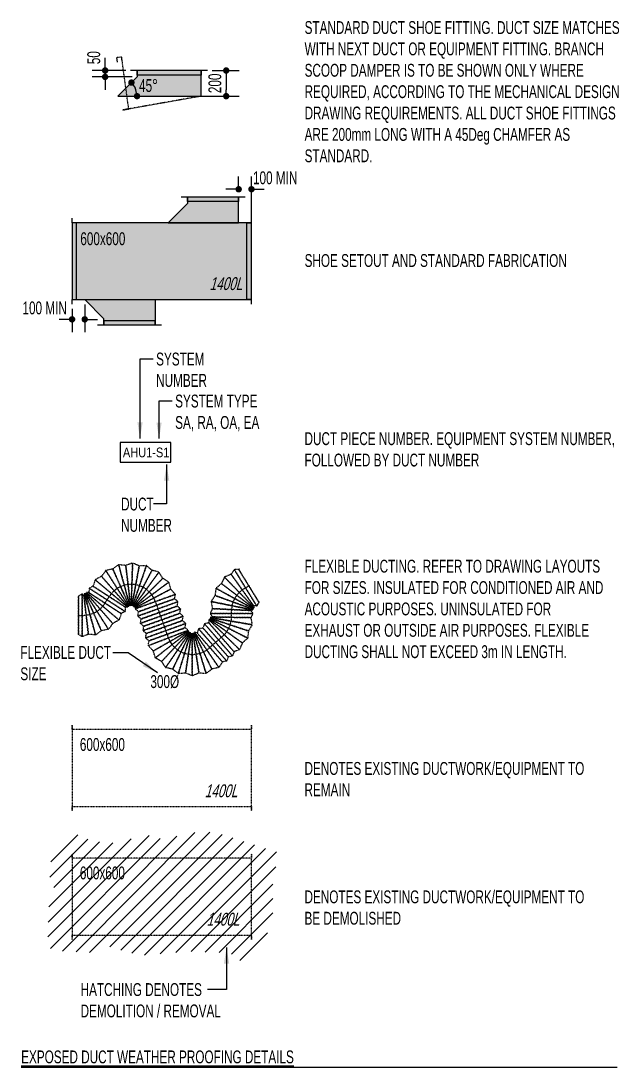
# Model space of a CAD drawing. Header units: millimetres. Extents: x 141 to 153906, y 19826 to 64501.
# Drawn here: x 21148 to 25816, y 48129 to 56287 of the extents above; entities that cross this region are included whole.
import ezdxf
from ezdxf.enums import TextEntityAlignment as Align

# ---------------------------------------------------------------- set-up
doc = ezdxf.new("R2010")
doc.units = ezdxf.units.MM
doc.linetypes.add('HD', pattern=[3.3, 1.8, -1.5])
doc.linetypes.add('HID', pattern=[3.5, 2, -1.5])
for name, color, linetype in [('DemoDuct-Equip', 3, 'HD'), ('DemoDuct-EquipHatch', 8, 'HD'), ('ExistingDuct-Equip', 1, 'HD'), ('Hvac-Dim', 7, 'Continuous'), ('Hvac-DuctNo', 1, 'Continuous'), ('Hvac-Legend', 7, 'Continuous'), ('Hvac-Notes', 7, 'Continuous'), ('Hvacduct-fa', 82, 'Continuous'), ('Hvacduct-fa-Shading', 83, 'Continuous'), ('Hvacduct-Flexduct', 17, 'Continuous'), ('Hvacduct-sa-Shading', 163, 'Continuous'), ('HvacDuctText', 7, 'Continuous'), ('Hvacequip', 4, 'Continuous')]:
    doc.layers.add(name, color=color, linetype=linetype)
doc.styles.add('Arial', font='ARIALN.TTF', dxfattribs={"width": 0.8})
doc.styles.add('Arial Narrow_1', font='ARIALN.TTF', dxfattribs={"height": 250})
doc.dimstyles.new('ISO-25', dxfattribs={"dimtxt": 2.5, "dimasz": 2.5, "dimexe": 1.25, "dimexo": 0.625, "dimtad": 1, "dimtxsty": 'Standard', "dimcen": 2.5, "dimadec": 0, "dimazin": 0, "dimtfac": 1, "dimtmove": 0, "dimatfit": 3, "dimfxl": 1, "dimarcsym": 0})
doc.dimstyles.new('Standard 100', dxfattribs={"dimscale": 50, "dimtxt": 2, "dimasz": 1, "dimexe": 2, "dimexo": 0.63, "dimgap": 0.63, "dimtad": 1, "dimdec": 0, "dimrnd": 5, "dimzin": 0, "dimdsep": 46, "dimtxsty": 'Arial', "dimblk": 'DOT', "dimcen": 0.09, "dimclrd": 1, "dimclre": 1, "dimclrt": 256, "dimadec": 0, "dimazin": 0, "dimtfac": 1, "dimtdec": 0, "dimtofl": 0, "dimtmove": 0, "dimatfit": 3, "dimfxl": 1, "dimtolj": 1, "dimtzin": 0, "dimarcsym": 0})

# ---------------------------------------------------------------- blocks, each defined once
blk = doc.blocks.new('_Dot')
at = {"color": 0, "linetype": 'ByBlock', "lineweight": -2}
blk.add_line((-0.5, 0), (-1, 0), dxfattribs=at)
at = {"color": 0, "linetype": 'ByBlock', "const_width": 0.5}
blk.add_lwpolyline([(-0.25, 0, 1), (0.25, 0, 1)], format="xyb", close=True, dxfattribs=at)
blk = doc.blocks.new('*D325')
at = {"layer": 'Defpoints', "color": 0, "transparency": 16777216}
for p in [(22847.2, 54913.3), (22947.2, 54974.3), (22947.2, 54713.3)]:
    blk.add_point(p, dxfattribs=at)
at = {"layer": 'Hvac-Dim', "color": 1, "lineweight": -2, "transparency": 16777216}
for p, q in [((22847.2, 54950.8), (22847.2, 55074.3)), ((22947.2, 54750.8), (22947.2, 55074.3)), ((22797.2, 54974.3), (22747.2, 54974.3)), ((22997.2, 54974.3), (23047.2, 54974.3))]:
    blk.add_line(p, q, dxfattribs=at)
at = {"layer": 'Hvac-Dim', "color": 1, "lineweight": -2, "transparency": 16777216, "xscale": 50, "yscale": 50, "zscale": 50}
blk.add_blockref('_Dot', (22847.2, 54974.3), dxfattribs=at)
at = {"layer": 'Hvac-Dim', "color": 1, "lineweight": -2, "transparency": 16777216, "xscale": 50, "yscale": 50, "zscale": 50, "rotation": 180}
blk.add_blockref('_Dot', (22947.2, 54974.3), dxfattribs=at)
at = {"layer": 'Hvac-Dim', "transparency": 16777216, "insert": (23132.3, 55062.8), "char_height": 100, "attachment_point": 5, "style": 'Arial'}
blk.add_mtext('\\A1;\\A1;100 MIN', dxfattribs=at)
blk = doc.blocks.new('*D326')
at = {"layer": 'Defpoints', "color": 0, "transparency": 16777216}
for p in [(21645.7, 54113.3), (21547.2, 54078.3), (21645.7, 53959.6)]:
    blk.add_point(p, dxfattribs=at)
at = {"layer": 'Hvac-Dim', "color": 1, "lineweight": -2, "transparency": 16777216}
for p, q in [((21547.2, 54040.8), (21547.2, 53859.6)), ((21645.7, 54075.8), (21645.7, 53859.6)), ((21497.2, 53959.6), (21447.2, 53959.6)), ((21695.7, 53959.6), (21745.7, 53959.6))]:
    blk.add_line(p, q, dxfattribs=at)
at = {"layer": 'Hvac-Dim', "color": 1, "lineweight": -2, "transparency": 16777216, "xscale": 50, "yscale": 50, "zscale": 50}
blk.add_blockref('_Dot', (21547.2, 53959.6), dxfattribs=at)
at = {"layer": 'Hvac-Dim', "color": 1, "lineweight": -2, "transparency": 16777216, "xscale": 50, "yscale": 50, "zscale": 50, "rotation": 180}
blk.add_blockref('_Dot', (21645.7, 53959.6), dxfattribs=at)
at = {"layer": 'Hvac-Dim', "transparency": 16777216, "insert": (21333.2, 54048.1), "char_height": 100, "attachment_point": 5, "style": 'Arial'}
blk.add_mtext('\\A1;\\A1;100 MIN', dxfattribs=at)
blk = doc.blocks.new('AC7C70')
at = {"layer": 'Hvacduct-fa-Shading', "linetype": 'Continuous'}
blk.add_hatch(color=83, dxfattribs=at).paths.add_polyline_path([(-200, -250), (-50, -250), (0, -250), (0, 250), (-50, 250), (-200, 400)])
at = {"layer": 'Hvacduct-fa', "color": 82, "linetype": 'Continuous', "flags": 128}
blk.add_lwpolyline([(-200, -250), (-50, -250), (0, -250), (0, 250), (-50, 250), (-200, 400)], close=True, dxfattribs=at)
at = {"layer": 'Hvacduct-fa', "color": 8, "linetype": 'Continuous', "flags": 128}
blk.add_lwpolyline([(0, -300), (0, -250), (-35, -250), (-35, 250), (0, 250), (0, 300)], dxfattribs=at)
blk = doc.blocks.new('AC7C8B')
at = {"layer": 'Hvacduct-fa-Shading', "linetype": 'Continuous'}
blk.add_hatch(color=83, dxfattribs=at).paths.add_polyline_path([(-200, -200), (-50, -200), (0, -200), (0, 200), (-50, 200), (-200, 350)])
at = {"layer": 'Hvacduct-fa', "color": 82, "linetype": 'Continuous', "flags": 128}
blk.add_lwpolyline([(-200, -200), (-50, -200), (0, -200), (0, 200), (-50, 200), (-200, 350)], close=True, dxfattribs=at)
at = {"layer": 'Hvacduct-fa', "color": 8, "linetype": 'Continuous', "flags": 128}
blk.add_lwpolyline([(0, -250), (0, -200), (-35, -200), (-35, 200), (0, 200), (0, 250)], dxfattribs=at)
blk = doc.blocks.new('AC7CA6')
at = {"layer": 'Hvacduct-fa-Shading', "linetype": 'Continuous'}
blk.add_hatch(color=83, dxfattribs=at).paths.add_polyline_path([(-50, 200), (-200, 200), (-200, -350), (-50, -200), (0, -200), (0, 200)])
at = {"layer": 'Hvacduct-fa', "color": 8, "linetype": 'Continuous', "flags": 128}
blk.add_lwpolyline([(0, 250), (0, 200), (-35, 200), (-35, -200), (0, -200), (0, -250)], dxfattribs=at)
at = {"layer": 'Hvacduct-fa', "color": 82, "linetype": 'Continuous', "flags": 128}
blk.add_lwpolyline([(-200, 200), (-50, 200), (0, 200), (0, -200), (-50, -200), (-200, -350)], close=True, dxfattribs=at)
blk = doc.blocks.new('*D327')
at = {"layer": 'Defpoints', "color": 0, "transparency": 16777216}
for p in [(22604.1, 55899.9), (22554.1, 55699.9), (22750.2, 55699.9)]:
    blk.add_point(p, dxfattribs=at)
at = {"layer": 'Hvac-Dim', "color": 1, "lineweight": -2, "transparency": 16777216}
for p, q in [((22641.6, 55899.9), (22850.2, 55899.9)), ((22750.2, 55849.9), (22750.2, 55749.9)), ((22591.6, 55699.9), (22850.2, 55699.9))]:
    blk.add_line(p, q, dxfattribs=at)
at = {"layer": 'Hvac-Dim', "color": 1, "lineweight": -2, "transparency": 16777216, "xscale": 50, "yscale": 50, "zscale": 50}
for p, rotation in [((22750.2, 55899.9), 90), ((22750.2, 55699.9), 270)]:
    blk.add_blockref('_Dot', p, dxfattribs=dict(at, rotation=rotation))
at = {"layer": 'Hvac-Dim', "transparency": 16777216, "insert": (22661.7, 55799.9), "char_height": 100, "attachment_point": 5, "rotation": 90, "style": 'Arial'}
blk.add_mtext('\\A1;200', dxfattribs=at)
blk = doc.blocks.new('*D328')
at = {"layer": 'Defpoints', "color": 0, "transparency": 16777216}
for p in [(22004.1, 55899.9), (21805.1, 55849.9), (22054.1, 55849.9)]:
    blk.add_point(p, dxfattribs=at)
at = {"layer": 'Hvac-Dim', "color": 1, "lineweight": -2, "transparency": 16777216}
for p, q in [((21805.1, 55949.9), (21805.1, 55999.9)), ((21966.6, 55899.9), (21705.1, 55899.9)), ((22016.6, 55849.9), (21705.1, 55849.9)), ((21805.1, 55799.9), (21805.1, 55749.9))]:
    blk.add_line(p, q, dxfattribs=at)
at = {"layer": 'Hvac-Dim', "color": 1, "lineweight": -2, "transparency": 16777216, "xscale": 50, "yscale": 50, "zscale": 50}
for p, rotation in [((21805.1, 55899.9), 270), ((21805.1, 55849.9), 90)]:
    blk.add_blockref('_Dot', p, dxfattribs=dict(at, rotation=rotation))
at = {"layer": 'Hvac-Dim', "transparency": 16777216, "insert": (21716.6, 55999.9), "char_height": 100, "attachment_point": 5, "rotation": 90, "style": 'Arial'}
blk.add_mtext('\\A1;50', dxfattribs=at)
blk = doc.blocks.new('*D329')
at = {"layer": 'Defpoints', "color": 0, "transparency": 16777216}
for p in [(22054.1, 55849.9), (22033.9, 55774.8), (21904.1, 55699.9), (21904.1, 55699.9), (22627.6, 55699.9)]:
    blk.add_point(p, dxfattribs=at)
at = {"layer": 'Hvac-Dim', "color": 1, "lineweight": -2, "transparency": 16777216}
blk.add_arc((21904.1, 55699.9), 149.8, 19.20964, 25.79036, dxfattribs=at)
at = {"layer": 'Hvac-Dim', "color": 1, "lineweight": -2, "transparency": 16777216, "xscale": 50, "yscale": 50, "zscale": 50}
for p, rotation in [((22010.1, 55805.8), 125.3951779253137), ((22054, 55699.9), 279.6048220746932)]:
    blk.add_blockref('_Dot', p, dxfattribs=dict(at, rotation=rotation))
at = {"layer": 'Hvac-Dim', "transparency": 16777216, "insert": (22143.3, 55781.9), "char_height": 100, "attachment_point": 5, "style": 'Arial'}
blk.add_mtext('\\A1;45%%d', dxfattribs=at)
blk = doc.blocks.new('FLL-7C44')
at = {"layer": 'Hvacduct-fa', "color": 8, "linetype": 'Continuous', "flags": 128}
blk.add_lwpolyline([(0, -335), (0, -300), (35, -300), (35, 300), (0, 300), (0, 335)], dxfattribs=at)
blk = doc.blocks.new('FLR-7C4D')
at = {"layer": 'Hvacduct-fa', "color": 8, "linetype": 'Continuous', "flags": 128}
blk.add_lwpolyline([(0, -335), (0, -300), (-35, -300), (-35, 300), (0, 300), (0, 335)], dxfattribs=at)

msp = doc.modelspace()

# ---------------------------------------------------------------- hatches: boundary and pattern name
at = {"layer": 'DemoDuct-EquipHatch'}
h = msp.add_hatch(dxfattribs=at)
h.set_pattern_fill('ANSI31', color=8, scale=25, style=0)
h.set_pattern_definition([(45, (-33402.74, 27162.855), (-56.1266, 56.1266), [])])
h.paths.add_polyline_path([(22993.5, 49034.5), (23115, 49254.5), (23115, 49567.5), (23157.8, 49802.9), (22940.2, 49871.2), (22660.4, 49962.8), (22411.7, 49953.9), (22300.6, 49893.5), (22096.3, 49949.5), (21936.4, 49874), (21714.4, 49887.3), (21590, 49940.6), (21403.5, 49847.3), (21363.5, 49643), (21404.1, 49527.5), (21367.9, 49407.6), (21354.6, 49158.9), (21381.3, 49039), (21718.8, 49021.2), (21803.2, 49079), (22074.1, 48999), (22451.6, 49030.1), (22775.9, 49021.2), (22864.7, 48954.6), (22944.6, 48985.7)])

# ---------------------------------------------------------------- linework, layer by layer
at = {"layer": 'DemoDuct-Equip'}
msp.add_lwpolyline([(22947.2, 49793.1), (22947.2, 49759.1), (22947.2, 49759.1), (22947.2, 49759.1), (21547.2, 49759.1), (21547.2, 49793.1), (21547.2, 49125.1), (21547.2, 49159.1), (22947.2, 49159.1), (22947.2, 49159.1), (22947.2, 49159.1), (22947.2, 49125.1)], close=True, dxfattribs=at)
at = {"layer": 'ExistingDuct-Equip'}
msp.add_lwpolyline([(22947.2, 50794.6), (22947.2, 50760.6), (22947.2, 50760.6), (22947.2, 50760.6), (21547.2, 50760.6), (21547.2, 50794.6), (21547.2, 50126.6), (21547.2, 50160.6), (22947.2, 50160.6), (22947.2, 50160.6), (22947.2, 50160.6), (22947.2, 50126.6)], close=True, dxfattribs=at)
at = {"layer": 'Hvac-DuctNo'}
msp.add_lwpolyline([(21921.7, 52845.7), (22317.1, 52845.7), (22317.1, 52998.3), (21921.7, 52998.3)], close=True, dxfattribs=at)
at = {"layer": 'Hvac-Legend', "color": 1, "linetype": 'HID', "elevation": 635, "flags": 128}
msp.add_lwpolyline([(22554.1, 55699.9), (21942, 55591.9), (21989.1, 55600.2), (21933.9, 56003.4), (21894, 56001.4), (21899, 55964.5)], dxfattribs=at)
at = {"layer": 'Hvac-Notes', "color": 1}
msp.add_line((21149.8, 48129.3), (25801.7, 48129.3), dxfattribs=at)
at = {"layer": 'Hvacduct-fa', "color": 82, "linetype": 'Continuous', "elevation": 635, "flags": 128}
msp.add_lwpolyline([(21547.2, 54113.3), (22947.2, 54113.3), (22947.2, 54713.3), (21547.2, 54713.3)], close=True, dxfattribs=at)
at = {"layer": 'Hvacduct-Flexduct', "linetype": 'HD', "ltscale": 0.65}
for points in [[(23010.1, 51757.2), (23005, 51754.1), (22847.6, 52009.5), (22813.3, 52007.7), (22988.1, 51724.2), (22962.4, 51727.7), (22788.3, 51972), (22736.3, 51950.1), (22968.1, 51711), (22951.6, 51717.2), (22712.9, 51898.9), (22669.7, 51862.6), (22962, 51703), (22944.4, 51704.1), (22662.5, 51806.8), (22632.1, 51759.4), (22958.5, 51693.6), (22941.4, 51689.4), (22641.8, 51703.9), (22624.9, 51666.5), (22957.9, 51666.5), (22941.3, 51633.4), (22641.4, 51639.3), (22624.4, 51634.7), (22952.6, 51578.2), (22923.5, 51530), (22638.8, 51624.6), (22621.2, 51625.1), (22917.9, 51473.9), (22875.9, 51436.4), (22632, 51611.2), (22615.4, 51617), (22853.9, 51384.6), (22811.1, 51367.5), (22613.7, 51593.4), (22580.2, 51586), (22799.3, 51335.3), (22765.7, 51327.9), (22568.3, 51553.8), (22534.8, 51546.4), (22753.9, 51295.7), (22720.4, 51288.3), (22523, 51514.2), (22503.7, 51519.5), (22692.7, 51245.3), (22637.8, 51232.4), (22506.6, 51502.2), (22494.7, 51515.1), (22593.8, 51197.2), (22537.6, 51201.2), (22492.3, 51497.7), (22484.7, 51513.6), (22485.1, 51180.6), (22432.6, 51201), (22477.3, 51497.7), (22474.8, 51515.1), (22376.4, 51197), (22332.3, 51232), (22462.9, 51502.1), (22465.8, 51519.5), (22277.5, 51244.8), (22245.7, 51291.4), (22450.6, 51510.6), (22458.4, 51526.4), (22197.1, 51319.9), (22180.7, 51373.8), (22441.3, 51522.4), (22453.4, 51535.1), (22142.7, 51415.4), (22146.6, 51453), (22429.1, 51554.1), (22434.5, 51588), (22121, 51475.8), (22126.4, 51509.7), (22408.8, 51610.8), (22414.2, 51644.7), (22100.7, 51532.5), (22106.1, 51566.4), (22388.5, 51667.5), (22393.9, 51701.4), (22080.4, 51589.2), (22085.8, 51623.1), (22368.2, 51724.2), (22373.6, 51758.1), (22060.1, 51645.9), (22065.5, 51679.8), (22348, 51780.9), (22353.4, 51814.8), (22039.8, 51702.6), (22051.9, 51716.3), (22317.3, 51856.3), (22302.6, 51910.6), (22034.6, 51712.9), (22043, 51728.4), (22255, 51940.7), (22224.8, 51988.3), (22027.5, 51720), (22030.9, 51737.3), (22170.4, 52002.9), (22127.4, 52039.4), (22018.6, 51724.7), (22016.7, 51742.2), (22071.2, 52037.2), (22019.3, 52059.3), (22008.7, 51726.5), (22001.8, 51742.7), (21966.2, 52040.6), (21910.2, 52046.3), (21998.8, 51725.3), (21987.3, 51738.7), (21865, 52012.6), (21809.8, 52001.5), (21989.6, 51721.2), (21974.7, 51730.6), (21776.7, 51956), (21727.2, 51929), (21982, 51714.6), (21962.9, 51715.9), (21711, 51878.9), (21680.8, 51862.5), (21960.4, 51681.7), (21930.2, 51665.4), (21678.3, 51828.3), (21659.5, 51830), (21913.7, 51615), (21864.2, 51588.1), (21666.8, 51814), (21651.9, 51823.4), (21831, 51542.6), (21775.7, 51531.7), (21654.1, 51805.9), (21642.7, 51819.3), (21730.5, 51498.1), (21674.4, 51504), (21639.7, 51802), (21627, 51818.1), (21627, 51485.1), (21596.9, 51501.6), (21596.9, 51801.6), (21590.9, 51801.6)], [(22852.7, 52012.6), (22847.6, 52009.5), (23005, 51754.1), (22988.1, 51724.2), (22813.3, 52007.7), (22788.3, 51972), (22962.4, 51727.7), (22968.1, 51711), (22736.3, 51950.1), (22712.9, 51898.9), (22951.6, 51717.2), (22962, 51703), (22669.7, 51862.6), (22662.5, 51806.8), (22944.4, 51704.1), (22958.5, 51693.6), (22632.1, 51759.4), (22641.8, 51703.9), (22941.4, 51689.4), (22957.9, 51666.5), (22624.9, 51666.5), (22641.4, 51639.3), (22941.3, 51633.4), (22952.6, 51578.2), (22624.4, 51634.7), (22638.8, 51624.6), (22923.5, 51530), (22917.9, 51473.9), (22621.2, 51625.1), (22632, 51611.2), (22875.9, 51436.4), (22853.9, 51384.6), (22615.4, 51617), (22613.7, 51593.4), (22811.1, 51367.5), (22799.3, 51335.3), (22580.2, 51586), (22568.3, 51553.8), (22765.7, 51327.9), (22753.9, 51295.7), (22534.8, 51546.4), (22523, 51514.2), (22720.4, 51288.3), (22692.7, 51245.3), (22503.7, 51519.5), (22506.6, 51502.2), (22637.8, 51232.4), (22593.8, 51197.2), (22494.7, 51515.1), (22492.3, 51497.7), (22537.6, 51201.2), (22485.1, 51180.6), (22484.7, 51513.6), (22477.3, 51497.7), (22432.6, 51201), (22376.4, 51197), (22474.8, 51515.1), (22462.9, 51502.1), (22332.3, 51232), (22277.5, 51244.8), (22465.8, 51519.5), (22450.6, 51510.6), (22245.7, 51291.4), (22197.1, 51319.9), (22458.4, 51526.4), (22441.3, 51522.4), (22180.7, 51373.8), (22142.7, 51415.4), (22453.4, 51535.1), (22429.1, 51554.1), (22146.6, 51453), (22121, 51475.8), (22434.5, 51588), (22408.8, 51610.8), (22126.4, 51509.7), (22100.7, 51532.5), (22414.2, 51644.7), (22388.5, 51667.5), (22106.1, 51566.4), (22080.4, 51589.2), (22393.9, 51701.4), (22368.2, 51724.2), (22085.8, 51623.1), (22060.1, 51645.9), (22373.6, 51758.1), (22348, 51780.9), (22065.5, 51679.8), (22039.8, 51702.6), (22353.4, 51814.8), (22317.3, 51856.3), (22051.9, 51716.3), (22034.6, 51712.9), (22302.6, 51910.6), (22255, 51940.7), (22043, 51728.4), (22027.5, 51720), (22224.8, 51988.3), (22170.4, 52002.9), (22030.9, 51737.3), (22018.6, 51724.7), (22127.4, 52039.4), (22071.2, 52037.2), (22016.7, 51742.2), (22008.7, 51726.5), (22019.3, 52059.3), (21966.2, 52040.6), (22001.8, 51742.7), (21998.8, 51725.3), (21910.2, 52046.3), (21865, 52012.6), (21987.3, 51738.7), (21989.6, 51721.2), (21809.8, 52001.5), (21776.7, 51956), (21974.7, 51730.6), (21982, 51714.6), (21727.2, 51929), (21711, 51878.9), (21962.9, 51715.9), (21960.4, 51681.7), (21680.8, 51862.5), (21678.3, 51828.3), (21930.2, 51665.4), (21913.7, 51615), (21659.5, 51830), (21666.8, 51814), (21864.2, 51588.1), (21831, 51542.6), (21651.9, 51823.4), (21654.1, 51805.9), (21775.7, 51531.7), (21730.5, 51498.1), (21642.7, 51819.3), (21639.7, 51802), (21674.4, 51504), (21627, 51485.1), (21627, 51818.1), (21596.9, 51801.6), (21596.9, 51501.6), (21590.9, 51501.6)]]:
    msp.add_lwpolyline(points, dxfattribs=at)
at = {"layer": 'Hvacduct-Flexduct', "linetype": 'HD', "ltscale": 0.65, "elevation": 635}
msp.add_lwpolyline([(21590.9, 51651.6), (21633.9, 51651.6, 0.254455), (21801.8, 51743), (21839.7, 51801.7, -0.621349), (22196, 51760.4), (22296.4, 51479.8, 0.528675), (22616.3, 51396.5), (22723, 51489.7, 0.216467), (22791.4, 51640.3), (22791.4, 51686.9, -0.260256), (22886.4, 51857.2), (22931.5, 51885)], format="xyb", dxfattribs=at)
at = {"layer": 'Hvacduct-sa-Shading', "color": 83, "linetype": 'Continuous'}
msp.add_solid([(21547.2, 54113.3, 635), (22947.2, 54113.3, 635), (21547.2, 54713.3, 635), (22947.2, 54713.3, 635)], dxfattribs=at)
at = {"layer": 'Hvacequip', "elevation": 635, "flags": 128}
msp.add_lwpolyline([(22054.1, 55849.9), (21904.1, 55699.9), (22627.6, 55699.9)], dxfattribs=at)

# ---------------------------------------------------------------- block references
at = {"layer": 'Hvacduct-fa', "color": 82, "linetype": 'Continuous'}
for name, p, rotation in [('AC7C70', (22304.1, 55899.9, 635), 90), ('AC7C8B', (22647.2, 54913.3, 635), 90), ('AC7CA6', (21995.7, 53913.3, 635), 270)]:
    msp.add_blockref(name, p, dxfattribs=dict(at, rotation=rotation))
at = {"layer": 'Hvacduct-fa', "color": 8, "linetype": 'Continuous'}
for name, p in [('FLL-7C44', (21547.2, 54413.3, 635)), ('FLR-7C4D', (22947.2, 54413.3, 635))]:
    msp.add_blockref(name, p, dxfattribs=at)

# ---------------------------------------------------------------- texts
at = {"layer": 'DemoDuct-Equip', "style": 'Arial Narrow_1', "width": 0.8}
msp.add_text('600x600', height=100, dxfattribs=at).set_placement((21607.8, 49593.1, 635))
at = {"layer": 'DemoDuct-Equip', "style": 'Arial Narrow_1', "oblique": 15, "width": 0.8}
msp.add_text('1400L', height=100, dxfattribs=at).set_placement((22597.7, 49232.1, 635))
at = {"layer": 'ExistingDuct-Equip', "style": 'Arial Narrow_1', "width": 0.8}
msp.add_text('600x600', height=100, dxfattribs=at).set_placement((21607.8, 50594.6, 635))
at = {"layer": 'ExistingDuct-Equip', "style": 'Arial Narrow_1', "oblique": 15, "width": 0.8}
msp.add_text('1400L', height=100, dxfattribs=at).set_placement((22582.1, 50233.6, 635))
at = {"layer": 'Hvac-DuctNo', "style": 'Arial Narrow_1'}
msp.add_text('AHU1-S1', height=75, dxfattribs=at).set_placement((22125.3, 52922), align=Align.MIDDLE_CENTER)
at = {"layer": 'Hvac-Legend', "char_height": 100, "attachment_point": 1, "style": 'Arial Narrow_1'}
for s, insert, width in [('\\W0.8;DENOTES EXISTING DUCTWORK/EQUIPMENT TO REMAIN', (23361.1, 50508), 2343.439), ('\\W0.8;DENOTES EXISTING DUCTWORK/EQUIPMENT TO BE DEMOLISHED', (23361.1, 49506.6), 2210.778)]:
    msp.add_mtext(s, dxfattribs=dict(at, insert=insert, width=width))
at = {"layer": 'Hvac-Notes', "char_height": 100, "attachment_point": 1, "style": 'Arial Narrow_1'}
for s, insert, width in [('\\W0.8;STANDARD DUCT SHOE FITTING. DUCT SIZE MATCHES WITH NEXT DUCT OR EQUIPMENT FITTING. BRANCH SCOOP DAMPER IS TO BE SHOWN ONLY WHERE REQUIRED, ACCORDING TO THE MECHANICAL DESIGN DRAWING REQUIREMENTS. ALL DUCT SHOE FITTINGS ARE 200mm LONG WITH A 45Deg CHAMFER AS STANDARD.', (23361.8, 56285.1), 2456.98), ('\\W0.8;SHOE SETOUT AND STANDARD FABRICATION', (23361.8, 54468.4), 4256.046), ('\\W0.8;SYSTEM\\PNUMBER', (22203.1, 53700, 635), 844.489), ('\\W0.8;SYSTEM TYPE\\PSA, RA, OA, EA', (22351.7, 53372.5, 635), 844.489), ('\\W0.8;DUCT PIECE NUMBER. EQUIPMENT SYSTEM NUMBER, FOLLOWED BY DUCT NUMBER', (23361.1, 53079.3), 2467.534), ('\\W0.8;DUCT \\PNUMBER', (21929.7, 52569.7), 844.489), ('\\W0.8;FLEXIBLE DUCTING. REFER TO DRAWING LAYOUTS FOR SIZES. INSULATED FOR CONDITIONED AIR AND ACOUSTIC PURPOSES. UNINSULATED FOR EXHAUST OR OUTSIDE AIR PURPOSES. FLEXIBLE DUCTING SHALL NOT EXCEED 3m IN LENGTH.', (23361.8, 52085), 2331.254), ('\\W0.8;FLEXIBLE DUCT SIZE', (21143.6, 51412.4, 635), 762.769), ('\\W0.8;HATCHING DENOTES DEMOLITION / REMOVAL', (21613.7, 48783.8, 1270), 1167.081), ('\\L\\fArial Narrow|b0|i0;\\W0.8;EXPOSED DUCT WEATHER PROOFING DETAILS', (21149.8, 48258.7), 7498.124)]:
    msp.add_mtext(s, dxfattribs=dict(at, insert=insert, width=width))
at = {"layer": 'HvacDuctText', "style": 'Arial Narrow_1', "width": 0.8}
msp.add_text('600x600', height=100, dxfattribs=at).set_placement((21787.2, 54588.3, 635), align=Align.MIDDLE)
at = {"layer": 'HvacDuctText', "linetype": 'Continuous', "style": 'Arial Narrow_1', "oblique": 15, "width": 0.8}
msp.add_text('1400L', height=100, dxfattribs=at).set_placement((22747.2, 54238.3, 635), align=Align.MIDDLE)
at = {"layer": 'HvacDuctText', "color": 7, "linetype": 'Continuous', "style": 'Arial Narrow_1', "width": 0.8}
msp.add_text('300%%C', height=100, dxfattribs=at).set_placement((22270.5, 51135.1, -635), align=Align.MIDDLE)

# ---------------------------------------------------------------- dimensions: what is measured, and where the dimension line sits
at = {"layer": 'Hvac-Dim'}
for base, p1, p2, picture, middle in [((21805.1, 55849.9), (22004.1, 55899.9, 635), (22054.1, 55849.9, 635), '*D328', (21805.1, 55999.9)), ((22750.2, 55699.9), (22604.1, 55899.9, 635), (22554.1, 55699.9, 635), '*D327', (22750.2, 55799.9))]:
    dim = msp.add_linear_dim(base=base, p1=p1, p2=p2, angle=90, dimstyle='Standard 100', override={"dimexo": 0.75, "dimgap": 0.75, "dimblk1": 'Dot', "dimblk2": 'Dot', "dimsah": 1, "dimtmove": 1}, dxfattribs=at)
    dim.commit()
    dim.dimension.update_dxf_attribs({"geometry": picture, "text_midpoint": middle, "dimtype": 160})
dim = msp.add_angular_dim_2l(base=(22033.9, 55774.8), line1=((22054.1, 55849.9, 635), (21904.1, 55699.9, 635)), line2=((21904.1, 55699.9, 635), (22627.6, 55699.9, 635)), dimstyle='Standard 100', override={"dimgap": 0.75, "dimtmove": 1}, dxfattribs=at)
dim.commit()
dim.dimension.update_dxf_attribs({"geometry": '*D329', "text_midpoint": (22143.3, 55781.9, 635), "dimtype": 162})
for base, p1, p2, picture, middle in [((22947.2, 54974.3), (22847.2, 54913.3, 635), (22947.2, 54713.3, 635), '*D325', (23132.3, 54974.3)), ((21645.6857, 53959.5506), (21547.2059, 54078.3292, 635), (21645.6857, 54113.3292, 635), '*D326', (21333.2335, 53959.5506))]:
    dim = msp.add_linear_dim(base=base, p1=p1, p2=p2, text='\\A1;<> MIN', dimstyle='Standard 100', override={"dimexo": 0.75, "dimgap": 0.75, "dimblk1": 'Dot', "dimblk2": 'Dot', "dimsah": 1, "dimtmove": 1}, dxfattribs=at)
    dim.commit()
    dim.dimension.update_dxf_attribs({"geometry": picture, "text_midpoint": middle, "dimtype": 160})

# ---------------------------------------------------------------- leaders
at = {"layer": 'Hvac-Notes'}
for points in [[(22077.4, 53030.9, 635), (22077.4, 53651.5, 635), (22179.5, 53651.5, 635)], [(22226, 53030.1, 635), (22226, 53324.1, 635), (22328.1, 53324.1, 635)], [(22285.1, 52827), (22285.1, 52521.2), (22183, 52521.2)], [(22214.1, 51202.2, 635), (21984.9, 51358.7, 635), (21864.7, 51358.7, 635)], [(22752.8, 49061, 635), (22752.8, 48735.3, 635), (22602.9, 48735.3, 635)]]:
    msp.add_leader(points, dimstyle='ISO-25', override={"dimscale": 50, "dimtad": 0}, dxfattribs=at)

doc.saveas('drawing.dxf')
